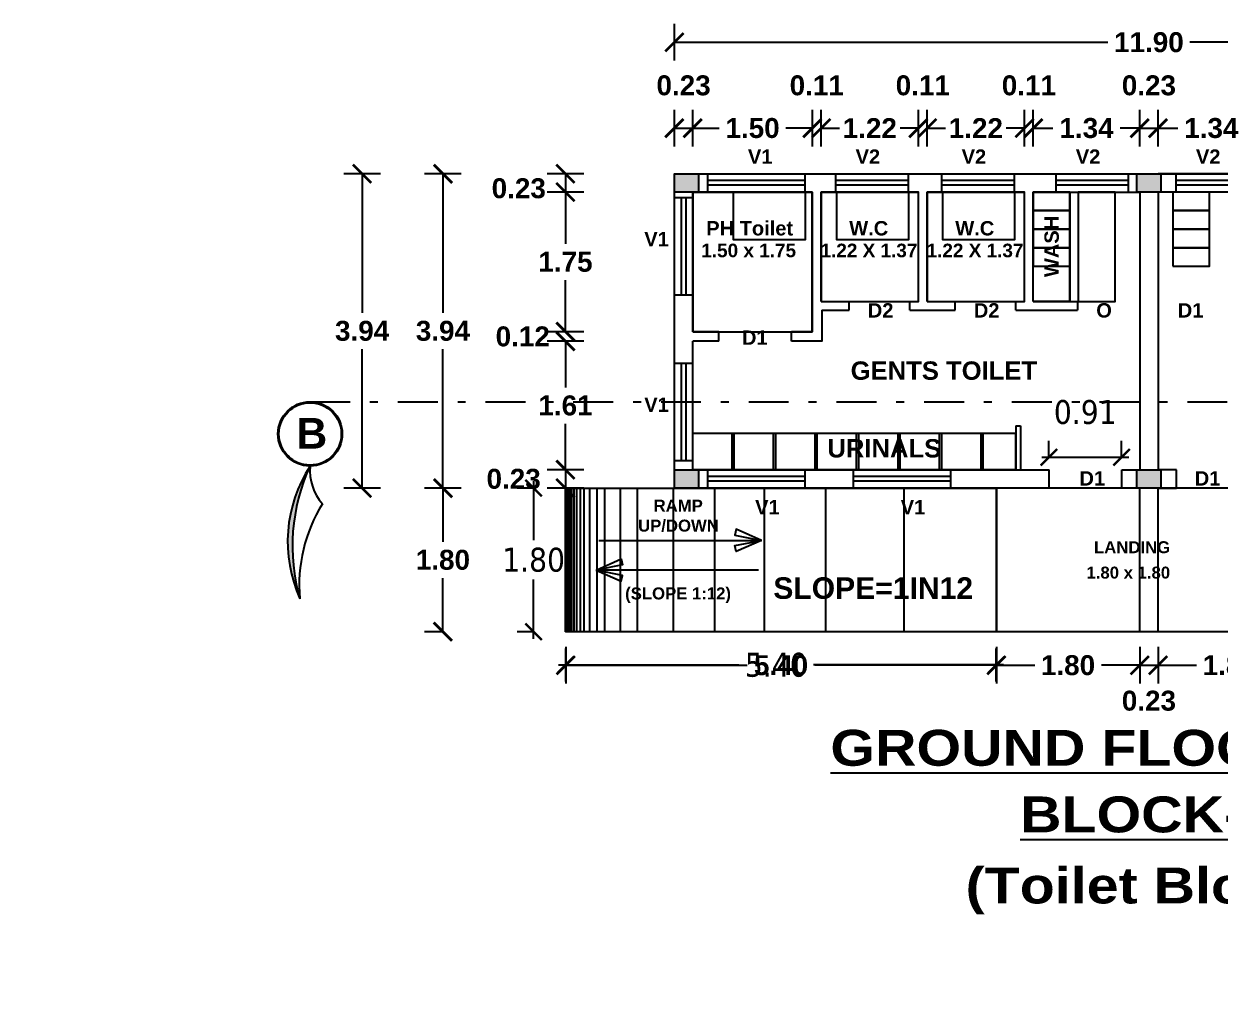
# Model space of a CAD drawing. Header units: metres. Extents: x 743 to 2261, y -742 to 557.
# Drawn here: x 2140.94 to 2155.94, y -644.49 to -632.37 of the extents above; entities that cross this region are included whole.
import ezdxf

# ---------------------------------------------------------------- set-up
doc = ezdxf.new("R2010")
doc.units = ezdxf.units.M
doc.linetypes.add('DASHDOT', pattern=[1, 0.5, -0.25, 0, -0.25])
for name, color, linetype in [('BLK_1_FLR_0_URINAL', 235, 'Continuous'), ('BLK_1_FLR_0_WASH', 60, 'Continuous'), ('BLK_1_FLR_0_WATER_CLOSET', 213, 'Continuous'), ('BLK_2_DA_RAMP_1', 1, 'Continuous'), ('BLK_2_FLR_0_EXIT_WIDTH_DOOR', 2, 'Continuous'), ('BLK_2_FLR_0_SP_WC', 233, 'Continuous'), ('BLK_2_FLR_0_URINAL', 235, 'Continuous'), ('BLK_2_FLR_0_WASH', 55, 'Continuous'), ('BLK_2_FLR_0_WATER_CLOSET', 2, 'Continuous'), ('TOILET_VENTILATION', 6, 'Continuous')]:
    doc.layers.add(name, color=color, linetype=linetype)
doc.layers.add('BLK_2_COVERED_AREA', color=140, linetype='Continuous', plot=False)
doc.layers.add('BLK_2_FLR_0_BLT_UP_AREA', color=45, linetype='Continuous', plot=False)
doc.styles.add('CEN-GOT', font='arialbd.ttf')
doc.styles.add('CGR', font='ariblk.ttf')
doc.styles.add('kavi', font='ARLRDBD.TTF')
doc.styles.add('STYLE1', font='tahoma.ttf', dxfattribs={"height": 0.4})
doc.styles.add('STYLE2', font='tahoma.ttf', dxfattribs={"height": 0.3})
doc.styles.add('TITLE', font='arialbd.ttf')
doc.dimstyles.new('kavi', dxfattribs={"dimtxt": 0.11, "dimasz": 0.23, "dimexe": 0.18, "dimexo": 0.0625, "dimgap": 0.09, "dimtad": 0, "dimtih": 1, "dimtoh": 1, "dimzin": 0, "dimdsep": 46, "dimtxsty": 'kavi', "dimblk": 'ARCHTICK', "dimcen": 0.09, "dimse1": 1, "dimse2": 1, "dimadec": 0, "dimazin": 0, "dimtfac": 1, "dimtofl": 0, "dimtmove": 0, "dimatfit": 3, "dimldrblk": 'ARCHTICK', "dimfxl": 0, "dimtolj": 1, "dimtzin": 0, "dimarcsym": 0})
doc.dimstyles.new('STY', dxfattribs={"dimscale": 0.9, "dimtxt": 0.23, "dimasz": 0.18, "dimexe": 0.15, "dimexo": 0.6, "dimgap": 0.1, "dimtad": 1, "dimtih": 1, "dimtoh": 1, "dimzin": 0, "dimdsep": 46, "dimtxsty": 'STYLE1', "dimblk": 'CLOSEDBLANK', "dimcen": 0.09375, "dimdle": 0.1, "dimse1": 1, "dimse2": 1, "dimadec": 0, "dimazin": 0, "dimtfac": 1, "dimtmove": 2, "dimatfit": 2, "dimfxl": 0, "dimtolj": 1, "dimtzin": 0, "dimarcsym": 0})

# ---------------------------------------------------------------- blocks, each defined once
blk = doc.blocks.new('_ArchTick')
at = {"color": 0, "linetype": 'ByBlock', "const_width": 0.15}
blk.add_lwpolyline([(-0.5, -0.5), (0.5, 0.5)], dxfattribs=at)
blk = doc.blocks.new('*D70')
at = {"color": 7, "linetype": 'ByBlock', "lineweight": -2}
for p, q in [((2147.959, -637.96), (2147.499, -637.96)), ((2147.729, -637.96), (2147.729, -638.19)), ((2147.959, -638.19), (2147.499, -638.19))]:
    blk.add_line(p, q, dxfattribs=at)
at = {"color": 7, "linetype": 'ByBlock', "lineweight": -2, "xscale": 0.23, "yscale": 0.23, "zscale": 0.23}
for p, rotation in [((2147.729, -637.96), 90), ((2147.729, -638.19), 270)]:
    blk.add_blockref('_ArchTick', p, dxfattribs=dict(at, rotation=rotation))
at = {"color": 0, "linetype": 'ByBlock', "insert": (2147.079, -638.075), "char_height": 0.25, "attachment_point": 5, "style": 'CEN-GOT'}
blk.add_mtext('\\A1;0.23', dxfattribs=at)
blk = doc.blocks.new('*D71')
at = {"color": 7, "linetype": 'ByBlock', "lineweight": -2}
for p, q in [((2147.959, -634.25), (2147.499, -634.25)), ((2147.729, -634.25), (2147.729, -634.48)), ((2147.959, -634.48), (2147.499, -634.48))]:
    blk.add_line(p, q, dxfattribs=at)
at = {"color": 7, "linetype": 'ByBlock', "lineweight": -2, "xscale": 0.23, "yscale": 0.23, "zscale": 0.23}
for p, rotation in [((2147.729, -634.25), 90), ((2147.729, -634.48), 270)]:
    blk.add_blockref('_ArchTick', p, dxfattribs=dict(at, rotation=rotation))
at = {"color": 0, "linetype": 'ByBlock', "insert": (2147.143, -634.433), "char_height": 0.25, "attachment_point": 5, "style": 'CEN-GOT'}
blk.add_mtext('\\A1;0.23', dxfattribs=at)
blk = doc.blocks.new('*D72')
at = {"color": 7, "linetype": 'ByBlock', "lineweight": -2}
for p, q in [((2147.959, -634.48), (2147.499, -634.48)), ((2147.729, -634.48), (2147.729, -635.127)), ((2147.729, -636.23), (2147.729, -635.583)), ((2147.959, -636.23), (2147.499, -636.23))]:
    blk.add_line(p, q, dxfattribs=at)
at = {"color": 7, "linetype": 'ByBlock', "lineweight": -2, "xscale": 0.23, "yscale": 0.23, "zscale": 0.23}
for p, rotation in [((2147.729, -634.48), 90), ((2147.729, -636.23), 270)]:
    blk.add_blockref('_ArchTick', p, dxfattribs=dict(at, rotation=rotation))
at = {"color": 0, "linetype": 'ByBlock', "insert": (2147.729, -635.355), "char_height": 0.25, "attachment_point": 5, "style": 'CEN-GOT'}
blk.add_mtext('\\A1;1.75', dxfattribs=at)
blk = doc.blocks.new('*D73')
at = {"color": 7, "linetype": 'ByBlock', "lineweight": -2}
for p, q in [((2147.729, -636.23), (2147.729, -636)), ((2147.959, -636.23), (2147.499, -636.23)), ((2147.959, -636.35), (2147.499, -636.35)), ((2147.729, -636.35), (2147.729, -636.58))]:
    blk.add_line(p, q, dxfattribs=at)
at = {"color": 7, "linetype": 'ByBlock', "lineweight": -2, "xscale": 0.23, "yscale": 0.23, "zscale": 0.23}
for p, rotation in [((2147.729, -636.23), 270), ((2147.729, -636.35), 90)]:
    blk.add_blockref('_ArchTick', p, dxfattribs=dict(at, rotation=rotation))
at = {"color": 0, "linetype": 'ByBlock', "insert": (2147.193, -636.29), "char_height": 0.25, "attachment_point": 5, "style": 'CEN-GOT'}
blk.add_mtext('\\A1;0.12', dxfattribs=at)
blk = doc.blocks.new('*D74')
at = {"color": 7, "linetype": 'ByBlock', "lineweight": -2}
for p, q in [((2147.959, -636.35), (2147.499, -636.35)), ((2147.729, -636.35), (2147.729, -636.927)), ((2147.729, -637.96), (2147.729, -637.383)), ((2147.959, -637.96), (2147.499, -637.96))]:
    blk.add_line(p, q, dxfattribs=at)
at = {"color": 7, "linetype": 'ByBlock', "lineweight": -2, "xscale": 0.23, "yscale": 0.23, "zscale": 0.23}
for p, rotation in [((2147.729, -636.35), 90), ((2147.729, -637.96), 270)]:
    blk.add_blockref('_ArchTick', p, dxfattribs=dict(at, rotation=rotation))
at = {"color": 0, "linetype": 'ByBlock', "insert": (2147.729, -637.155), "char_height": 0.25, "attachment_point": 5, "style": 'CEN-GOT'}
blk.add_mtext('\\A1;1.61', dxfattribs=at)
blk = doc.blocks.new('*D79')
at = {"color": 7, "linetype": 'ByBlock', "lineweight": -2}
for p, q in [((2149.095, -633.908), (2149.095, -633.448)), ((2149.325, -633.908), (2149.325, -633.448)), ((2149.095, -633.678), (2149.325, -633.678))]:
    blk.add_line(p, q, dxfattribs=at)
at = {"color": 7, "linetype": 'ByBlock', "lineweight": -2, "xscale": 0.23, "yscale": 0.23, "zscale": 0.23, "rotation": 180}
blk.add_blockref('_ArchTick', (2149.095, -633.678), dxfattribs=at)
at = {"color": 7, "linetype": 'ByBlock', "lineweight": -2, "xscale": 0.23, "yscale": 0.23, "zscale": 0.23}
blk.add_blockref('_ArchTick', (2149.325, -633.678), dxfattribs=at)
at = {"color": 0, "linetype": 'ByBlock', "insert": (2149.21, -633.143), "char_height": 0.25, "attachment_point": 5, "style": 'CEN-GOT'}
blk.add_mtext('\\A1;0.23', dxfattribs=at)
blk = doc.blocks.new('*D80')
at = {"color": 7, "linetype": 'ByBlock', "lineweight": -2}
for p, q in [((2149.325, -633.908), (2149.325, -633.448)), ((2150.825, -633.908), (2150.825, -633.448)), ((2149.325, -633.678), (2149.658, -633.678)), ((2150.825, -633.678), (2150.493, -633.678))]:
    blk.add_line(p, q, dxfattribs=at)
at = {"color": 7, "linetype": 'ByBlock', "lineweight": -2, "xscale": 0.23, "yscale": 0.23, "zscale": 0.23, "rotation": 180}
blk.add_blockref('_ArchTick', (2149.325, -633.678), dxfattribs=at)
at = {"color": 7, "linetype": 'ByBlock', "lineweight": -2, "xscale": 0.23, "yscale": 0.23, "zscale": 0.23}
blk.add_blockref('_ArchTick', (2150.825, -633.678), dxfattribs=at)
at = {"color": 0, "linetype": 'ByBlock', "insert": (2150.075, -633.678), "char_height": 0.25, "attachment_point": 5, "style": 'CEN-GOT'}
blk.add_mtext('\\A1;1.50', dxfattribs=at)
blk = doc.blocks.new('*D81')
at = {"color": 7, "linetype": 'ByBlock', "lineweight": -2}
for p, q in [((2150.825, -633.908), (2150.825, -633.448)), ((2150.935, -633.908), (2150.935, -633.448)), ((2150.825, -633.678), (2150.595, -633.678)), ((2150.935, -633.678), (2151.165, -633.678))]:
    blk.add_line(p, q, dxfattribs=at)
at = {"color": 7, "linetype": 'ByBlock', "lineweight": -2, "xscale": 0.23, "yscale": 0.23, "zscale": 0.23}
blk.add_blockref('_ArchTick', (2150.825, -633.678), dxfattribs=at)
at = {"color": 7, "linetype": 'ByBlock', "lineweight": -2, "xscale": 0.23, "yscale": 0.23, "zscale": 0.23, "rotation": 180}
blk.add_blockref('_ArchTick', (2150.935, -633.678), dxfattribs=at)
at = {"color": 0, "linetype": 'ByBlock', "insert": (2150.88, -633.143), "char_height": 0.25, "attachment_point": 5, "style": 'CEN-GOT'}
blk.add_mtext('\\A1;0.11', dxfattribs=at)
blk = doc.blocks.new('*D82')
at = {"color": 7, "linetype": 'ByBlock', "lineweight": -2}
for p, q in [((2150.935, -633.908), (2150.935, -633.448)), ((2152.155, -633.908), (2152.155, -633.448)), ((2150.935, -633.678), (2151.128, -633.678)), ((2152.155, -633.678), (2151.963, -633.678))]:
    blk.add_line(p, q, dxfattribs=at)
at = {"color": 7, "linetype": 'ByBlock', "lineweight": -2, "xscale": 0.23, "yscale": 0.23, "zscale": 0.23, "rotation": 180}
blk.add_blockref('_ArchTick', (2150.935, -633.678), dxfattribs=at)
at = {"color": 7, "linetype": 'ByBlock', "lineweight": -2, "xscale": 0.23, "yscale": 0.23, "zscale": 0.23}
blk.add_blockref('_ArchTick', (2152.155, -633.678), dxfattribs=at)
at = {"color": 0, "linetype": 'ByBlock', "insert": (2151.545, -633.678), "char_height": 0.25, "attachment_point": 5, "style": 'CEN-GOT'}
blk.add_mtext('\\A1;1.22', dxfattribs=at)
blk = doc.blocks.new('*D83')
at = {"color": 7, "linetype": 'ByBlock', "lineweight": -2}
for p, q in [((2152.155, -633.908), (2152.155, -633.448)), ((2152.265, -633.908), (2152.265, -633.448)), ((2152.155, -633.678), (2151.925, -633.678)), ((2152.265, -633.678), (2152.495, -633.678))]:
    blk.add_line(p, q, dxfattribs=at)
at = {"color": 7, "linetype": 'ByBlock', "lineweight": -2, "xscale": 0.23, "yscale": 0.23, "zscale": 0.23}
blk.add_blockref('_ArchTick', (2152.155, -633.678), dxfattribs=at)
at = {"color": 7, "linetype": 'ByBlock', "lineweight": -2, "xscale": 0.23, "yscale": 0.23, "zscale": 0.23, "rotation": 180}
blk.add_blockref('_ArchTick', (2152.265, -633.678), dxfattribs=at)
at = {"color": 0, "linetype": 'ByBlock', "insert": (2152.21, -633.143), "char_height": 0.25, "attachment_point": 5, "style": 'CEN-GOT'}
blk.add_mtext('\\A1;0.11', dxfattribs=at)
blk = doc.blocks.new('*D84')
at = {"color": 7, "linetype": 'ByBlock', "lineweight": -2}
for p, q in [((2152.265, -633.908), (2152.265, -633.448)), ((2153.485, -633.908), (2153.485, -633.448)), ((2152.265, -633.678), (2152.458, -633.678)), ((2153.485, -633.678), (2153.293, -633.678))]:
    blk.add_line(p, q, dxfattribs=at)
at = {"color": 7, "linetype": 'ByBlock', "lineweight": -2, "xscale": 0.23, "yscale": 0.23, "zscale": 0.23, "rotation": 180}
blk.add_blockref('_ArchTick', (2152.265, -633.678), dxfattribs=at)
at = {"color": 7, "linetype": 'ByBlock', "lineweight": -2, "xscale": 0.23, "yscale": 0.23, "zscale": 0.23}
blk.add_blockref('_ArchTick', (2153.485, -633.678), dxfattribs=at)
at = {"color": 0, "linetype": 'ByBlock', "insert": (2152.875, -633.678), "char_height": 0.25, "attachment_point": 5, "style": 'CEN-GOT'}
blk.add_mtext('\\A1;1.22', dxfattribs=at)
blk = doc.blocks.new('*D85')
at = {"color": 7, "linetype": 'ByBlock', "lineweight": -2}
for p, q in [((2153.485, -633.908), (2153.485, -633.448)), ((2153.595, -633.908), (2153.595, -633.448)), ((2153.485, -633.678), (2153.255, -633.678)), ((2153.595, -633.678), (2153.825, -633.678))]:
    blk.add_line(p, q, dxfattribs=at)
at = {"color": 7, "linetype": 'ByBlock', "lineweight": -2, "xscale": 0.23, "yscale": 0.23, "zscale": 0.23}
blk.add_blockref('_ArchTick', (2153.485, -633.678), dxfattribs=at)
at = {"color": 7, "linetype": 'ByBlock', "lineweight": -2, "xscale": 0.23, "yscale": 0.23, "zscale": 0.23, "rotation": 180}
blk.add_blockref('_ArchTick', (2153.595, -633.678), dxfattribs=at)
at = {"color": 0, "linetype": 'ByBlock', "insert": (2153.54, -633.143), "char_height": 0.25, "attachment_point": 5, "style": 'CEN-GOT'}
blk.add_mtext('\\A1;0.11', dxfattribs=at)
blk = doc.blocks.new('*D86')
at = {"color": 7, "linetype": 'ByBlock', "lineweight": -2}
for p, q in [((2153.595, -633.908), (2153.595, -633.448)), ((2154.93, -633.908), (2154.93, -633.448)), ((2153.595, -633.678), (2153.841, -633.678)), ((2154.93, -633.678), (2154.685, -633.678))]:
    blk.add_line(p, q, dxfattribs=at)
at = {"color": 7, "linetype": 'ByBlock', "lineweight": -2, "xscale": 0.23, "yscale": 0.23, "zscale": 0.23, "rotation": 180}
blk.add_blockref('_ArchTick', (2153.595, -633.678), dxfattribs=at)
at = {"color": 7, "linetype": 'ByBlock', "lineweight": -2, "xscale": 0.23, "yscale": 0.23, "zscale": 0.23}
blk.add_blockref('_ArchTick', (2154.93, -633.678), dxfattribs=at)
at = {"color": 0, "linetype": 'ByBlock', "insert": (2154.263, -633.678), "char_height": 0.25, "attachment_point": 5, "style": 'CEN-GOT'}
blk.add_mtext('\\A1;1.34', dxfattribs=at)
blk = doc.blocks.new('*D87')
at = {"color": 7, "linetype": 'ByBlock', "lineweight": -2}
for p, q in [((2154.93, -633.908), (2154.93, -633.448)), ((2155.16, -633.908), (2155.16, -633.448)), ((2154.93, -633.678), (2155.16, -633.678))]:
    blk.add_line(p, q, dxfattribs=at)
at = {"color": 7, "linetype": 'ByBlock', "lineweight": -2, "xscale": 0.23, "yscale": 0.23, "zscale": 0.23, "rotation": 180}
blk.add_blockref('_ArchTick', (2154.93, -633.678), dxfattribs=at)
at = {"color": 7, "linetype": 'ByBlock', "lineweight": -2, "xscale": 0.23, "yscale": 0.23, "zscale": 0.23}
blk.add_blockref('_ArchTick', (2155.16, -633.678), dxfattribs=at)
at = {"color": 0, "linetype": 'ByBlock', "insert": (2155.045, -633.143), "char_height": 0.25, "attachment_point": 5, "style": 'CEN-GOT'}
blk.add_mtext('\\A1;0.23', dxfattribs=at)
blk = doc.blocks.new('*D88')
at = {"color": 7, "linetype": 'ByBlock', "lineweight": -2}
for p, q in [((2155.16, -633.908), (2155.16, -633.448)), ((2156.495, -633.908), (2156.495, -633.448)), ((2155.16, -633.678), (2155.406, -633.678)), ((2156.495, -633.678), (2156.25, -633.678))]:
    blk.add_line(p, q, dxfattribs=at)
at = {"color": 7, "linetype": 'ByBlock', "lineweight": -2, "xscale": 0.23, "yscale": 0.23, "zscale": 0.23, "rotation": 180}
blk.add_blockref('_ArchTick', (2155.16, -633.678), dxfattribs=at)
at = {"color": 7, "linetype": 'ByBlock', "lineweight": -2, "xscale": 0.23, "yscale": 0.23, "zscale": 0.23}
blk.add_blockref('_ArchTick', (2156.495, -633.678), dxfattribs=at)
at = {"color": 0, "linetype": 'ByBlock', "insert": (2155.828, -633.678), "char_height": 0.25, "attachment_point": 5, "style": 'CEN-GOT'}
blk.add_mtext('\\A1;1.34', dxfattribs=at)
blk = doc.blocks.new('*D96')
at = {"color": 7, "linetype": 'ByBlock', "lineweight": -2}
for p, q in [((2149.095, -632.832), (2149.095, -632.372)), ((2160.995, -632.832), (2160.995, -632.372)), ((2149.095, -632.602), (2154.531, -632.602)), ((2160.995, -632.602), (2155.56, -632.602))]:
    blk.add_line(p, q, dxfattribs=at)
at = {"color": 7, "linetype": 'ByBlock', "lineweight": -2, "xscale": 0.23, "yscale": 0.23, "zscale": 0.23, "rotation": 180}
blk.add_blockref('_ArchTick', (2149.095, -632.602), dxfattribs=at)
at = {"color": 7, "linetype": 'ByBlock', "lineweight": -2, "xscale": 0.23, "yscale": 0.23, "zscale": 0.23}
blk.add_blockref('_ArchTick', (2160.995, -632.602), dxfattribs=at)
at = {"color": 0, "linetype": 'ByBlock', "insert": (2155.045, -632.602), "char_height": 0.25, "attachment_point": 5, "style": 'CEN-GOT'}
blk.add_mtext('\\A1;11.90', dxfattribs=at)
blk = doc.blocks.new('*D97')
at = {"color": 7, "linetype": 'ByBlock', "lineweight": -2}
for p, q in [((2146.422, -634.25), (2145.962, -634.25)), ((2146.192, -634.25), (2146.192, -635.992)), ((2146.192, -638.19), (2146.192, -636.448)), ((2146.422, -638.19), (2145.962, -638.19))]:
    blk.add_line(p, q, dxfattribs=at)
at = {"color": 7, "linetype": 'ByBlock', "lineweight": -2, "xscale": 0.23, "yscale": 0.23, "zscale": 0.23}
for p, rotation in [((2146.192, -634.25), 90), ((2146.192, -638.19), 270)]:
    blk.add_blockref('_ArchTick', p, dxfattribs=dict(at, rotation=rotation))
at = {"color": 0, "linetype": 'ByBlock', "insert": (2146.192, -636.22), "char_height": 0.25, "attachment_point": 5, "style": 'CEN-GOT'}
blk.add_mtext('\\A1;3.94', dxfattribs=at)
blk = doc.blocks.new('*D98')
at = {"color": 7, "linetype": 'ByBlock', "lineweight": -2}
for p, q in [((2153.132, -640.181), (2153.132, -640.641)), ((2154.93, -640.181), (2154.93, -640.641)), ((2153.132, -640.411), (2153.614, -640.411)), ((2154.93, -640.411), (2154.449, -640.411))]:
    blk.add_line(p, q, dxfattribs=at)
at = {"color": 7, "linetype": 'ByBlock', "lineweight": -2, "xscale": 0.23, "yscale": 0.23, "zscale": 0.23, "rotation": 180}
blk.add_blockref('_ArchTick', (2153.132, -640.411), dxfattribs=at)
at = {"color": 7, "linetype": 'ByBlock', "lineweight": -2, "xscale": 0.23, "yscale": 0.23, "zscale": 0.23}
blk.add_blockref('_ArchTick', (2154.93, -640.411), dxfattribs=at)
at = {"color": 0, "linetype": 'ByBlock', "insert": (2154.031, -640.411), "char_height": 0.25, "attachment_point": 5, "style": 'CEN-GOT'}
blk.add_mtext('\\A1;1.80', dxfattribs=at)
blk = doc.blocks.new('*D75')
at = {"color": 7, "linetype": 'ByBlock', "lineweight": -2}
for p, q in [((2146.192, -638.19), (2145.962, -638.19)), ((2146.192, -638.19), (2146.192, -638.862)), ((2146.192, -639.99), (2146.192, -639.318)), ((2146.192, -639.99), (2145.962, -639.99))]:
    blk.add_line(p, q, dxfattribs=at)
at = {"color": 7, "linetype": 'ByBlock', "lineweight": -2, "xscale": 0.23, "yscale": 0.23, "zscale": 0.23}
for p, rotation in [((2146.192, -638.19), 90), ((2146.192, -639.99), 270)]:
    blk.add_blockref('_ArchTick', p, dxfattribs=dict(at, rotation=rotation))
at = {"color": 0, "linetype": 'ByBlock', "insert": (2146.192, -639.09), "char_height": 0.25, "attachment_point": 5, "style": 'CEN-GOT'}
blk.add_mtext('\\A1;1.80', dxfattribs=at)
blk = doc.blocks.new('*D99')
at = {"color": 7, "linetype": 'ByBlock', "lineweight": -2}
for p, q in [((2147.732, -640.181), (2147.732, -640.641)), ((2153.132, -640.181), (2153.132, -640.641)), ((2147.732, -640.411), (2150.008, -640.411)), ((2153.132, -640.411), (2150.855, -640.411))]:
    blk.add_line(p, q, dxfattribs=at)
at = {"color": 7, "linetype": 'ByBlock', "lineweight": -2, "xscale": 0.23, "yscale": 0.23, "zscale": 0.23, "rotation": 180}
blk.add_blockref('_ArchTick', (2147.732, -640.411), dxfattribs=at)
at = {"color": 7, "linetype": 'ByBlock', "lineweight": -2, "xscale": 0.23, "yscale": 0.23, "zscale": 0.23}
blk.add_blockref('_ArchTick', (2153.132, -640.411), dxfattribs=at)
at = {"color": 0, "linetype": 'ByBlock', "insert": (2150.432, -640.411), "char_height": 0.25, "attachment_point": 5, "style": 'CEN-GOT'}
blk.add_mtext('\\A1;5.40', dxfattribs=at)
blk = doc.blocks.new('*D76')
at = {"color": 7, "linetype": 'ByBlock', "lineweight": -2}
for p, q in [((2155.16, -640.181), (2155.16, -640.641)), ((2156.958, -640.181), (2156.958, -640.641)), ((2155.16, -640.411), (2155.642, -640.411)), ((2156.958, -640.411), (2156.477, -640.411))]:
    blk.add_line(p, q, dxfattribs=at)
at = {"color": 7, "linetype": 'ByBlock', "lineweight": -2, "xscale": 0.23, "yscale": 0.23, "zscale": 0.23, "rotation": 180}
blk.add_blockref('_ArchTick', (2155.16, -640.411), dxfattribs=at)
at = {"color": 7, "linetype": 'ByBlock', "lineweight": -2, "xscale": 0.23, "yscale": 0.23, "zscale": 0.23}
blk.add_blockref('_ArchTick', (2156.958, -640.411), dxfattribs=at)
at = {"color": 0, "linetype": 'ByBlock', "insert": (2156.059, -640.411), "char_height": 0.25, "attachment_point": 5, "style": 'CEN-GOT'}
blk.add_mtext('\\A1;1.80', dxfattribs=at)
blk = doc.blocks.new('*D78')
at = {"color": 7, "linetype": 'ByBlock', "lineweight": -2}
for p, q in [((2145.409, -634.25), (2144.949, -634.25)), ((2145.179, -634.25), (2145.179, -635.992)), ((2145.179, -638.19), (2145.179, -636.448)), ((2145.409, -638.19), (2144.949, -638.19))]:
    blk.add_line(p, q, dxfattribs=at)
at = {"color": 7, "linetype": 'ByBlock', "lineweight": -2, "xscale": 0.23, "yscale": 0.23, "zscale": 0.23}
for p, rotation in [((2145.179, -634.25), 90), ((2145.179, -638.19), 270)]:
    blk.add_blockref('_ArchTick', p, dxfattribs=dict(at, rotation=rotation))
at = {"color": 0, "linetype": 'ByBlock', "insert": (2145.179, -636.22), "char_height": 0.25, "attachment_point": 5, "style": 'CEN-GOT'}
blk.add_mtext('\\A1;3.94', dxfattribs=at)
blk = doc.blocks.new('*D113')
at = {"color": 7, "linetype": 'ByBlock', "lineweight": -2}
for p, q in [((2154.93, -640.181), (2154.93, -640.641)), ((2155.16, -640.181), (2155.16, -640.641)), ((2154.93, -640.411), (2155.16, -640.411))]:
    blk.add_line(p, q, dxfattribs=at)
at = {"color": 7, "linetype": 'ByBlock', "lineweight": -2, "xscale": 0.23, "yscale": 0.23, "zscale": 0.23, "rotation": 180}
blk.add_blockref('_ArchTick', (2154.93, -640.411), dxfattribs=at)
at = {"color": 7, "linetype": 'ByBlock', "lineweight": -2, "xscale": 0.23, "yscale": 0.23, "zscale": 0.23}
blk.add_blockref('_ArchTick', (2155.16, -640.411), dxfattribs=at)
at = {"color": 0, "linetype": 'ByBlock', "insert": (2155.045, -640.856), "char_height": 0.25, "attachment_point": 5, "style": 'CEN-GOT'}
blk.add_mtext('\\A1;0.23', dxfattribs=at)
blk = doc.blocks.new('*D146')
at = {"color": 7, "linetype": 'ByBlock', "lineweight": -2}
for p, q in [((2117.772, -642.534), (2117.312, -642.534)), ((2117.542, -642.534), (2117.542, -643.223)), ((2117.542, -644.367), (2117.542, -643.678)), ((2117.772, -644.367), (2117.312, -644.367))]:
    blk.add_line(p, q, dxfattribs=at)
at = {"layer": 'Defpoints', "color": 0, "linetype": 'ByBlock'}
for p in [(2118.041, -642.534), (2117.542, -644.367), (2145.285, -644.367)]:
    blk.add_point(p, dxfattribs=at)
at = {"color": 7, "linetype": 'ByBlock', "lineweight": -2, "xscale": 0.23, "yscale": 0.23, "zscale": 0.23}
for p, rotation in [((2117.542, -642.534), 90), ((2117.542, -644.367), 270)]:
    blk.add_blockref('_ArchTick', p, dxfattribs=dict(at, rotation=rotation))
at = {"color": 0, "linetype": 'ByBlock', "insert": (2117.542, -643.451), "char_height": 0.25, "attachment_point": 5, "style": 'CEN-GOT'}
blk.add_mtext('\\A1;1.83', dxfattribs=at)
blk = doc.blocks.new('*D165')
at = {"layer": 'BLK_2_DA_RAMP_1', "color": 0, "lineweight": -2}
for p, q in [((2147.329, -638.19), (2147.122, -638.19)), ((2147.329, -638.1), (2147.329, -638.843)), ((2147.329, -640.08), (2147.329, -639.337)), ((2147.329, -639.99), (2147.122, -639.99))]:
    blk.add_line(p, q, dxfattribs=at)
at = {"layer": 'Defpoints', "color": 0, "linetype": 'ByBlock'}
for p in [(2147.329, -638.19), (2147.475, -638.19), (2147.475, -639.99)]:
    blk.add_point(p, dxfattribs=at)
at = {"layer": 'BLK_2_DA_RAMP_1', "color": 0, "linetype": 'ByBlock', "lineweight": -2, "xscale": 0.207, "yscale": 0.207, "zscale": 0.207}
for p, rotation in [((2147.329, -638.19), 90), ((2147.329, -639.99), 270)]:
    blk.add_blockref('_ArchTick', p, dxfattribs=dict(at, rotation=rotation))
at = {"layer": 'BLK_2_DA_RAMP_1', "color": 0, "linetype": 'ByBlock', "lineweight": 40, "insert": (2147.329, -639.09), "char_height": 0.3, "attachment_point": 5, "style": 'STYLE2'}
blk.add_mtext('\\A1;1.80', dxfattribs=at)
blk = doc.blocks.new('*D166')
at = {"layer": 'BLK_2_DA_RAMP_1', "color": 0, "lineweight": -2}
for p, q in [((2147.731, -640.2), (2147.731, -640.614)), ((2153.131, -640.614), (2153.131, -640.2)), ((2147.641, -640.407), (2149.902, -640.407)), ((2153.221, -640.407), (2150.841, -640.407))]:
    blk.add_line(p, q, dxfattribs=at)
at = {"layer": 'Defpoints', "color": 0, "linetype": 'ByBlock'}
for p in [(2147.731, -639.99), (2153.131, -640.407), (2153.131, -641.186)]:
    blk.add_point(p, dxfattribs=at)
at = {"layer": 'BLK_2_DA_RAMP_1', "color": 0, "linetype": 'ByBlock', "lineweight": -2, "xscale": 0.207, "yscale": 0.207, "zscale": 0.207, "rotation": 180}
blk.add_blockref('_ArchTick', (2147.731, -640.407), dxfattribs=at)
at = {"layer": 'BLK_2_DA_RAMP_1', "color": 0, "linetype": 'ByBlock', "lineweight": -2, "xscale": 0.207, "yscale": 0.207, "zscale": 0.207}
blk.add_blockref('_ArchTick', (2153.131, -640.407), dxfattribs=at)
at = {"layer": 'BLK_2_DA_RAMP_1', "color": 0, "linetype": 'ByBlock', "lineweight": 40, "insert": (2150.372, -640.407), "char_height": 0.3, "attachment_point": 5, "style": 'STYLE2'}
blk.add_mtext('\\A1;5.40', dxfattribs=at)
blk = doc.blocks.new('*D169')
at = {"layer": 'BLK_2_FLR_0_EXIT_WIDTH_DOOR', "color": 0, "lineweight": -2}
for p, q in [((2153.792, -637.803), (2153.792, -637.596)), ((2154.702, -637.803), (2154.702, -637.596)), ((2153.702, -637.803), (2154.792, -637.803))]:
    blk.add_line(p, q, dxfattribs=at)
at = {"layer": 'Defpoints', "color": 0, "linetype": 'ByBlock'}
for p in [(2154.702, -637.803), (2153.792, -637.96), (2154.702, -637.96)]:
    blk.add_point(p, dxfattribs=at)
at = {"layer": 'BLK_2_FLR_0_EXIT_WIDTH_DOOR', "color": 0, "linetype": 'ByBlock', "lineweight": -2, "xscale": 0.207, "yscale": 0.207, "zscale": 0.207, "rotation": 180}
blk.add_blockref('_ArchTick', (2153.792, -637.803), dxfattribs=at)
at = {"layer": 'BLK_2_FLR_0_EXIT_WIDTH_DOOR', "color": 0, "linetype": 'ByBlock', "lineweight": -2, "xscale": 0.207, "yscale": 0.207, "zscale": 0.207}
blk.add_blockref('_ArchTick', (2154.702, -637.803), dxfattribs=at)
at = {"layer": 'BLK_2_FLR_0_EXIT_WIDTH_DOOR', "color": 0, "linetype": 'ByBlock', "lineweight": 40, "insert": (2154.247, -637.239), "char_height": 0.3, "attachment_point": 5, "style": 'STYLE2'}
blk.add_mtext('\\A1;0.91', dxfattribs=at)

msp = doc.modelspace()

# ---------------------------------------------------------------- hatches: boundary and pattern name
at = {"linetype": 'ByBlock'}
h = msp.add_hatch(color=5, dxfattribs=at)
h.dxf.hatch_style = 1
h.paths.add_polyline_path([(2149.095, -634.48), (2149.095, -634.25), (2149.395, -634.25), (2149.395, -634.48)])
h = msp.add_hatch(color=5, dxfattribs=at)
h.dxf.hatch_style = 1
h.paths.add_polyline_path([(2154.893, -634.48), (2154.893, -634.25), (2155.193, -634.25), (2155.193, -634.48)])
msp.add_hatch(color=5, dxfattribs=at).paths.add_polyline_path([(2144.398, -639.577, -0.180288), (2144.526, -637.914, 0.255551)])
msp.add_hatch(color=5, dxfattribs=at).paths.add_polyline_path([(2144.398, -639.577, -0.180288), (2144.526, -637.914, 0.255551)])
h = msp.add_hatch(color=5, dxfattribs=at)
h.dxf.hatch_style = 1
h.paths.add_polyline_path([(2149.097, -638.19), (2149.097, -637.96), (2149.397, -637.96), (2149.397, -638.19)])
h = msp.add_hatch(color=5, dxfattribs=at)
h.dxf.hatch_style = 1
h.paths.add_polyline_path([(2154.895, -638.19), (2154.895, -637.96), (2155.195, -637.96), (2155.195, -638.19)])

# ---------------------------------------------------------------- linework, layer by layer
at = {"color": 5}
for p, q in [((2149.514, -634.48), (2149.514, -634.25)), ((2150.734, -634.48), (2150.734, -634.25)), ((2151.12, -634.48), (2151.12, -634.25)), ((2152.03, -634.48), (2152.03, -634.25)), ((2152.45, -634.48), (2152.45, -634.25)), ((2153.36, -634.48), (2153.36, -634.25)), ((2153.88, -634.48), (2153.88, -634.25)), ((2154.79, -634.48), (2154.79, -634.25)), ((2155.388, -634.48), (2155.388, -634.25)), ((2150.734, -634.336), (2149.514, -634.336)), ((2150.734, -634.394), (2149.514, -634.394)), ((2152.03, -634.336), (2151.12, -634.336)), ((2152.03, -634.394), (2151.12, -634.394)), ((2153.36, -634.336), (2152.45, -634.336)), ((2153.36, -634.394), (2152.45, -634.394)), ((2154.79, -634.336), (2153.88, -634.336)), ((2154.79, -634.394), (2153.88, -634.394)), ((2156.298, -634.336), (2155.388, -634.336)), ((2156.298, -634.394), (2155.388, -634.394)), ((2149.325, -634.55), (2149.095, -634.55)), ((2149.181, -634.55), (2149.181, -635.77)), ((2149.24, -634.55), (2149.24, -635.77)), ((2149.325, -635.77), (2149.095, -635.77)), ((2149.653, -636.23), (2149.325, -636.23)), ((2150.825, -636.23), (2150.563, -636.23)), ((2149.325, -636.626), (2149.095, -636.626)), ((2149.181, -636.626), (2149.181, -637.846)), ((2149.24, -636.626), (2149.24, -637.846)), ((2149.325, -637.846), (2149.095, -637.846)), ((2149.514, -638.19), (2149.514, -637.96)), ((2150.734, -638.046), (2149.514, -638.046)), ((2150.734, -638.19), (2150.734, -637.96)), ((2151.34, -638.19), (2151.34, -637.96)), ((2152.56, -638.046), (2151.34, -638.046)), ((2152.56, -638.19), (2152.56, -637.96)), ((2150.734, -638.104), (2149.514, -638.104)), ((2152.56, -638.104), (2151.34, -638.104))]:
    msp.add_line(p, q, dxfattribs=at)
at = {"color": 5, "linetype": 'ByBlock'}
for p, q in [((2149.325, -636.17), (2149.325, -634.48)), ((2149.325, -634.48), (2150.825, -634.48)), ((2150.825, -636.23), (2150.825, -634.48)), ((2150.935, -634.48), (2152.155, -634.48)), ((2150.935, -635.85), (2150.935, -634.48)), ((2152.155, -635.85), (2152.155, -634.48)), ((2152.265, -634.48), (2153.485, -634.48)), ((2152.265, -635.85), (2152.265, -634.48)), ((2153.485, -635.85), (2153.485, -634.48)), ((2153.595, -634.48), (2154.93, -634.48)), ((2153.595, -635.85), (2153.595, -634.48)), ((2154.055, -635.85), (2154.055, -634.48)), ((2156.495, -634.48), (2155.16, -634.48)), ((2149.325, -636.23), (2149.325, -635.96)), ((2150.935, -635.85), (2151.285, -635.85)), ((2150.945, -635.96), (2151.285, -635.96)), ((2151.285, -635.96), (2151.285, -635.85)), ((2152.045, -635.85), (2152.155, -635.85)), ((2152.045, -635.96), (2152.045, -635.85)), ((2152.045, -635.96), (2152.615, -635.96)), ((2152.265, -635.85), (2152.615, -635.85)), ((2152.615, -635.96), (2152.615, -635.85)), ((2153.375, -635.85), (2153.485, -635.85)), ((2153.375, -635.96), (2153.375, -635.85)), ((2153.375, -635.96), (2154.15, -635.96)), ((2153.595, -635.85), (2154.15, -635.85)), ((2154.15, -635.85), (2154.15, -635.96)), ((2149.653, -636.35), (2149.653, -636.23)), ((2150.563, -636.35), (2150.563, -636.23)), ((2149.325, -637.96), (2149.325, -636.35)), ((2153.375, -637.409), (2153.375, -637.96)), ((2153.375, -637.409), (2153.435, -637.409)), ((2153.435, -637.409), (2153.435, -637.96)), ((2149.325, -637.5), (2153.375, -637.5)), ((2149.325, -637.96), (2153.794, -637.96)), ((2153.794, -638.19), (2153.794, -637.96)), ((2154.704, -637.96), (2154.93, -637.96)), ((2154.704, -638.19), (2154.704, -637.96)), ((2155.389, -637.96), (2155.16, -637.96)), ((2155.389, -638.19), (2155.389, -637.96)), ((2155.389, -638.19), (2155.16, -638.19))]:
    msp.add_line(p, q, dxfattribs=at)
at = {"color": 5, "linetype": 'DASHDOT'}
msp.add_line((2144.527, -637.108), (2163.767, -637.108), dxfattribs=at)
at = {"color": 5, "linetype": 'ByBlock'}
for points in [[(2149.395, -634.48), (2149.095, -634.48), (2149.095, -634.25), (2149.395, -634.25), (2149.395, -634.48)], [(2153.794, -638.19), (2149.095, -638.19), (2149.095, -634.25), (2155.16, -634.25)], [(2155.193, -634.48), (2154.893, -634.48), (2154.893, -634.25), (2155.193, -634.25), (2155.193, -634.48)], [(2156.299, -638.19), (2160.995, -638.19), (2160.995, -634.25), (2155.16, -634.25)], [(2154.93, -634.48), (2154.93, -637.96)], [(2155.16, -634.48), (2155.16, -637.96)], [(2155.16, -634.48), (2155.16, -637.96)], [(2149.397, -638.19), (2149.097, -638.19), (2149.097, -637.96), (2149.397, -637.96), (2149.397, -638.19)], [(2155.195, -638.19), (2154.895, -638.19), (2154.895, -637.96), (2155.195, -637.96), (2155.195, -638.19)], [(2154.93, -638.19), (2154.704, -638.19)], [(2155.16, -638.19), (2155.389, -638.19)]]:
    msp.add_lwpolyline(points, dxfattribs=at)
msp.add_lwpolyline([(2153.595, -635.85), (2153.595, -634.48), (2154.055, -634.48), (2154.055, -635.85)], close=True, dxfattribs=at)
at = {"color": 5}
for points in [[(2150.945, -635.96), (2150.945, -636.35), (2150.563, -636.35)], [(2149.653, -636.35), (2149.325, -636.35)], [(2147.753, -638.19), (2147.753, -639.99)], [(2147.763, -638.19), (2147.763, -639.99)], [(2147.778, -638.19), (2147.778, -639.99)], [(2147.804, -638.19), (2147.804, -639.99)], [(2147.834, -638.19), (2147.834, -639.99)], [(2147.869, -638.19), (2147.869, -639.99)], [(2147.915, -638.19), (2147.915, -639.99)], [(2147.96, -638.19), (2147.96, -639.99)], [(2148.031, -638.19), (2148.031, -639.99)], [(2148.122, -638.19), (2148.122, -639.99)], [(2148.218, -638.19), (2148.218, -639.99)], [(2148.416, -638.19), (2148.416, -639.99)], [(2148.628, -638.19), (2148.628, -639.99)], [(2149.079, -638.19), (2149.079, -639.99)], [(2149.596, -638.19), (2149.596, -639.99)], [(2150.219, -638.19), (2150.219, -639.99)], [(2150.988, -638.19), (2150.988, -639.99)], [(2151.973, -638.19), (2151.973, -639.99)], [(2156.958, -638.19), (2156.958, -639.99), (2153.132, -639.99), (2153.132, -638.19)], [(2154.93, -639.99), (2154.93, -638.19)], [(2155.16, -639.99), (2155.16, -638.19)], [(2150.185, -638.846), (2149.871, -638.706), (2149.854, -638.78), (2150.185, -638.846)], [(2148.148, -638.846), (2150.185, -638.846)], [(2150.185, -638.846), (2149.871, -638.986), (2149.854, -638.911), (2150.185, -638.846)], [(2148.114, -639.218), (2148.427, -639.078), (2148.444, -639.152), (2148.114, -639.218)], [(2150.15, -639.218), (2148.114, -639.218)], [(2148.114, -639.218), (2148.427, -639.358), (2148.444, -639.284), (2148.114, -639.218)]]:
    msp.add_lwpolyline(points, dxfattribs=at)
at = {"color": 5, "ltscale": 400}
msp.add_lwpolyline([(2149.325, -637.96), (2149.325, -637.5), (2153.375, -637.5), (2153.375, -637.96)], close=True, dxfattribs=at)
at = {"color": 5}
msp.add_lwpolyline([(2153.132, -639.99), (2147.732, -639.99), (2147.732, -638.19), (2153.132, -638.19), (2153.132, -639.99)], close=True, dxfattribs=at)
at = {"color": 5, "linetype": 'ByBlock'}
for radius in [0.403, 0.391]:
    msp.add_circle((2144.527, -637.511), radius, dxfattribs=at)
for centre, radius, start, end in [((2145.983, -638.863), 1.738, 146.9131, 204.2539), ((2145.983, -638.863), 1.738, 146.9131, 204.2539), ((2146.693, -638.918), 2.388, 155.1436, 196.0234), ((2146.693, -638.918), 2.388, 155.1436, 196.0234), ((2146.323, -639.408), 1.933, 148.1208, 184.9973), ((2146.323, -639.408), 1.933, 148.1208, 184.9973)]:
    msp.add_arc(centre, radius, start, end, dxfattribs=at)
at = {"color": 5, "ltscale": 1.5}
msp.add_arc((2145.165, -637.967), 0.641, 175.2676, 221.09, dxfattribs=at)
msp.add_arc((2145.165, -637.967), 0.641, 175.2676, 221.09, dxfattribs=at)
at = {"layer": 'BLK_1_FLR_0_URINAL', "color": 235}
msp.add_lwpolyline([(2152.447, -637.5), (2152.936, -637.5), (2152.936, -637.96), (2152.447, -637.96)], close=True, dxfattribs=at)
at = {"layer": 'BLK_1_FLR_0_WASH', "color": 60}
for points in [[(2155.344, -634.712), (2155.804, -634.712), (2155.804, -634.48), (2155.344, -634.48)], [(2155.344, -634.945), (2155.804, -634.945), (2155.804, -634.712), (2155.344, -634.712)], [(2155.344, -635.177), (2155.804, -635.177), (2155.804, -634.945), (2155.344, -634.945)], [(2155.344, -635.409), (2155.804, -635.409), (2155.804, -635.177), (2155.344, -635.177)]]:
    msp.add_lwpolyline(points, close=True, dxfattribs=at)
at = {"layer": 'BLK_1_FLR_0_WATER_CLOSET', "color": 1}
msp.add_lwpolyline([(2152.264, -635.85), (2153.484, -635.85), (2153.484, -634.48), (2152.264, -634.48)], close=True, dxfattribs=at)
at = {"layer": 'BLK_2_COVERED_AREA', "ltscale": 400}
msp.add_lwpolyline([(2160.995, -638.19), (2149.095, -638.19), (2149.095, -634.25), (2160.995, -634.25)], close=True, dxfattribs=at)
at = {"layer": 'BLK_2_DA_RAMP_1', "linetype": 'ByBlock', "lineweight": -3}
msp.add_lwpolyline([(2147.731, -639.99), (2147.731, -638.19), (2153.131, -638.19), (2153.131, -639.99)], close=True, dxfattribs=at)
at = {"layer": 'BLK_2_FLR_0_BLT_UP_AREA', "color": 45, "ltscale": 400}
msp.add_lwpolyline([(2160.995, -638.19), (2149.095, -638.19), (2149.095, -634.25), (2160.995, -634.25)], close=True, dxfattribs=at)
at = {"layer": 'BLK_2_FLR_0_SP_WC', "color": 233}
msp.add_lwpolyline([(2149.324, -636.23), (2150.824, -636.23), (2150.824, -634.48), (2149.324, -634.48)], close=True, dxfattribs=at)
at = {"layer": 'BLK_2_FLR_0_URINAL', "color": 235}
for points in [[(2149.324, -637.5), (2149.813, -637.5), (2149.813, -637.96), (2149.324, -637.96)], [(2149.845, -637.5), (2150.333, -637.5), (2150.333, -637.96), (2149.845, -637.96)], [(2150.365, -637.5), (2150.854, -637.5), (2150.854, -637.96), (2150.365, -637.96)], [(2150.885, -637.5), (2151.374, -637.5), (2151.374, -637.96), (2150.885, -637.96)], [(2151.406, -637.5), (2151.895, -637.5), (2151.895, -637.96), (2151.406, -637.96)], [(2151.926, -637.5), (2152.415, -637.5), (2152.415, -637.96), (2151.926, -637.96)], [(2152.967, -637.5), (2153.374, -637.5), (2153.374, -637.96), (2152.967, -637.96)]]:
    msp.add_lwpolyline(points, close=True, dxfattribs=at)
at = {"layer": 'BLK_2_FLR_0_WASH', "color": 60}
for points in [[(2153.594, -634.712), (2154.054, -634.712), (2154.054, -634.48), (2153.594, -634.48)], [(2154.16, -635.85), (2154.62, -635.85), (2154.62, -634.48), (2154.16, -634.48)], [(2153.594, -634.945), (2154.054, -634.945), (2154.054, -634.712), (2153.594, -634.712)], [(2153.594, -635.177), (2154.054, -635.177), (2154.054, -634.945), (2153.594, -634.945)], [(2153.594, -635.409), (2154.054, -635.409), (2154.054, -635.177), (2153.594, -635.177)]]:
    msp.add_lwpolyline(points, close=True, dxfattribs=at)
at = {"layer": 'BLK_2_FLR_0_WATER_CLOSET', "color": 1}
msp.add_lwpolyline([(2150.934, -635.85), (2152.154, -635.85), (2152.154, -634.48), (2150.934, -634.48)], close=True, dxfattribs=at)
at = {"layer": 'TOILET_VENTILATION', "color": 6, "linetype": 'ByBlock', "lineweight": -3}
for points in [[(2150.734, -634.48), (2150.734, -635.08), (2149.834, -635.08), (2149.834, -634.48)], [(2152.03, -634.48), (2152.03, -635.08), (2151.13, -635.08), (2151.13, -634.48)], [(2153.36, -634.48), (2153.36, -635.08), (2152.46, -635.08), (2152.46, -634.48)]]:
    msp.add_lwpolyline(points, close=True, dxfattribs=at)

# ---------------------------------------------------------------- texts
at = {"color": 5, "ltscale": 1.5, "style": 'TITLE'}
for s, height, p in [('V1', 0.18, (2150.017, -634.125)), ('V2', 0.18, (2151.367, -634.125)), ('V2', 0.18, (2152.697, -634.125)), ('V2', 0.18, (2154.128, -634.125)), ('V2', 0.18, (2155.635, -634.125)), ('PH Toilet', 0.18, (2149.494, -635.023)), ('W.C', 0.18, (2151.287, -635.023)), ('W.C', 0.18, (2152.617, -635.023)), ('V1', 0.18, (2148.717, -635.159)), ('1.50 x 1.75', 0.17, (2149.432, -635.296)), ('1.22 X 1.37', 0.17, (2150.927, -635.296)), ('1.22 X 1.37', 0.17, (2152.257, -635.296)), ('D2', 0.18, (2151.52, -636.052)), ('D2', 0.18, (2152.85, -636.052)), ('D1', 0.18, (2149.942, -636.394)), ('GENTS TOILET', 0.23, (2151.305, -636.832)), ('V1', 0.18, (2148.717, -637.235)), ('URINALS', 0.23, (2151.013, -637.806)), ('D1', 0.18, (2154.174, -638.158)), ('D1', 0.18, (2155.62, -638.158)), ('V1', 0.18, (2150.107, -638.519)), ('V1', 0.18, (2151.933, -638.519))]:
    msp.add_text(s, height=height, dxfattribs=at).set_placement(p)
msp.add_text('WASH', height=0.18, rotation=90, dxfattribs=at).set_placement((2153.915, -635.545))
at = {"color": 5, "linetype": 'ByBlock'}
for s, height, style, p in [('O', 0.18, 'TITLE', (2154.385, -636.052)), ('D1', 0.18, 'TITLE', (2155.407, -636.052)), ('B', 0.384, 'CEN-GOT', (2144.354, -637.695))]:
    msp.add_text(s, height=height, dxfattribs=dict(at, style=style)).set_placement(p)
at = {"color": 5, "style": 'CGR'}
msp.add_text('(Toilet Block)', height=0.45, dxfattribs=at).set_placement((2152.746, -643.396))
at = {"color": 5}
for s, insert, char_height, width, attachment_point, style in [('{\\W8.57179;  }RAMP\\P{\\W6.90176;  }UP/DOWN', (2147.836, -638.335), 0.15, 2.58821, 1, 'TITLE'), ('LANDING', (2155.311, -638.856), 0.15, 2.58821, 3, 'TITLE'), ('1.80 x 1.80', (2155.311, -639.174), 0.15, 2.58821, 3, 'TITLE'), ('{\\W5.50721;  }(SLOPE 1:12)', (2147.836, -639.435), 0.15, 2.58821, 1, 'TITLE'), ('{\\LGROUND FLOOR PLAN }', (2155.088, -641.22), 0.45, 20.8908, 2, 'CGR'), ('{\\LBLOCK-B}', (2155.088, -642.055), 0.45, 20.8908, 2, 'CGR')]:
    msp.add_mtext(s, dxfattribs=dict(at, insert=insert, char_height=char_height, width=width, attachment_point=attachment_point, style=style))
at = {"layer": 'BLK_2_DA_RAMP_1', "linetype": 'ByBlock', "lineweight": -3, "insert": (2150.335, -639.308), "char_height": 0.27, "width": 2.50332, "attachment_point": 1, "style": 'TITLE'}
msp.add_mtext('SLOPE=1IN12', dxfattribs=at)

# ---------------------------------------------------------------- dimensions: what is measured, and where the dimension line sits
at = {"color": 5, "linetype": 'ByBlock'}
for base, p1, p2, picture, middle in [((2160.995, -632.602), (2149.095, -634.861), (2160.995, -634.861), '*D96', (2155.045, -632.602)), ((2149.325, -633.678), (2149.095, -634.488), (2149.325, -634.488), '*D79', (2149.21, -633.143)), ((2150.935, -633.678), (2150.825, -634.799), (2150.935, -634.777), '*D81', (2150.88, -633.143)), ((2152.265, -633.678), (2152.155, -634.622), (2152.265, -634.901), '*D83', (2152.21, -633.143)), ((2153.595, -633.678), (2153.485, -634.753), (2153.595, -634.7), '*D85', (2153.54, -633.143)), ((2155.16, -633.678), (2154.93, -634.709), (2155.16, -634.735), '*D87', (2155.045, -633.143)), ((2150.825, -633.678), (2149.325, -634.488), (2150.825, -634.799), '*D80', (2150.075, -633.678)), ((2152.155, -633.678), (2150.935, -634.777), (2152.155, -634.622), '*D82', (2151.545, -633.678)), ((2153.485, -633.678), (2152.265, -634.901), (2153.485, -634.753), '*D84', (2152.875, -633.678)), ((2154.93041389, -633.678250667), (2153.59541389, -634.70047152), (2154.93041389, -634.709191962), '*D86', (2154.26291389, -633.678250667)), ((2156.49541389, -633.678250667), (2155.16041389, -634.735353288), (2156.49541389, -634.630539761), '*D88', (2155.82791389, -633.678250667)), ((2147.732, -640.411), (2153.132, -639.554), (2147.732, -639.554), '*D99', (2150.432, -640.411)), ((2154.93, -640.411), (2153.132, -639.728), (2154.93, -639.728), '*D98', (2154.031, -640.411))]:
    dim = msp.add_linear_dim(base=base, p1=p1, p2=p2, dimstyle='kavi', override={"dimtxt": 0.25, "dimexe": 0.23, "dimexo": 0.23, "dimgap": 0.1, "dimtxsty": 'CEN-GOT', "dimse1": 0, "dimse2": 0, "dimclrd": 7, "dimclre": 7, "dimtmove": 2, "dimfxl": 0.23, "dimfxlon": 1}, dxfattribs=at)
    dim.commit()
    dim.dimension.update_dxf_attribs({"geometry": picture, "text_midpoint": middle})
for base, p1, p2, angle, picture, middle in [((2145.179, -638.19), (2149.882, -634.25), (2149.778, -638.19), 90, '*D78', (2145.179, -636.22)), ((2146.192, -638.19), (2149.837, -634.25), (2149.837, -638.19), 90, '*D97', (2146.192, -636.22)), ((2147.729, -636.23), (2149.543, -634.48), (2149.416, -636.23), 90, '*D72', (2147.729, -635.355)), ((2147.729, -636.35), (2149.416, -636.23), (2149.416, -636.35), 90, '*D73', (2147.193, -636.29)), ((2147.729, -637.96), (2149.416, -636.35), (2149.477, -637.96), 90, '*D74', (2147.729, -637.155)), ((2146.192, -639.99), (2146.275, -638.19), (2146.411, -639.99), 90, '*D75', (2146.192, -639.09)), ((2155.16, -640.411), (2156.958, -639.728), (2155.16, -639.728), 180, '*D76', (2156.059, -640.411)), ((2117.542, -644.367), (2118.041, -642.534), (2145.285, -644.367), 90, '*D146', (2117.542, -643.451))]:
    dim = msp.add_linear_dim(base=base, p1=p1, p2=p2, angle=angle, dimstyle='kavi', override={"dimtxt": 0.25, "dimexe": 0.23, "dimexo": 0.23, "dimgap": 0.1, "dimtxsty": 'CEN-GOT', "dimse1": 0, "dimse2": 0, "dimclrd": 7, "dimclre": 7, "dimtmove": 2, "dimfxl": 0.23, "dimfxlon": 1}, dxfattribs=at)
    dim.commit()
    dim.dimension.update_dxf_attribs({"geometry": picture, "text_midpoint": middle})
for base, p1, p2, picture, middle in [((2147.729, -634.48), (2149.27, -634.25), (2149.543, -634.48), '*D71', (2147.143, -634.433)), ((2147.729, -638.19), (2149.095, -637.96), (2149.228, -638.19), '*D70', (2147.079, -638.075))]:
    dim = msp.add_linear_dim(base=base, p1=p1, p2=p2, angle=90, dimstyle='kavi', override={"dimtxt": 0.25, "dimexe": 0.23, "dimexo": 0.23, "dimgap": 0.1, "dimtxsty": 'CEN-GOT', "dimse1": 0, "dimse2": 0, "dimclrd": 7, "dimclre": 7, "dimtmove": 2, "dimfxl": 0.23, "dimfxlon": 1}, dxfattribs=at)
    dim.commit()
    dim.dimension.update_dxf_attribs({"geometry": picture, "text_midpoint": middle, "dimtype": 160})
dim = msp.add_linear_dim(base=(2155.16, -640.411), p1=(2154.93, -639.012), p2=(2155.16, -639.012), dimstyle='kavi', override={"dimtxt": 0.25, "dimexe": 0.23, "dimexo": 0.23, "dimgap": 0.1, "dimtxsty": 'CEN-GOT', "dimse1": 0, "dimse2": 0, "dimclrd": 7, "dimclre": 7, "dimtmove": 2, "dimfxl": 0.23, "dimfxlon": 1}, dxfattribs=at)
dim.commit()
dim.dimension.update_dxf_attribs({"geometry": '*D113', "text_midpoint": (2155.045, -640.856), "dimtype": 160})
at = {"layer": 'BLK_2_DA_RAMP_1', "color": 2, "linetype": 'ByBlock', "lineweight": 40}
dim = msp.add_aligned_dim(p1=(2147.475, -639.99), p2=(2147.475, -638.19), distance=0.145, dimstyle='STY', override={"dimtxt": 0.3, "dimasz": 0.23, "dimexe": 0.23, "dimexo": 0.23, "dimtxsty": 'STYLE2', "dimblk": 'ArchTick', "dimcen": 0.23, "dimse1": 0, "dimse2": 0, "dimldrblk": 'ArchTick', "dimfxl": 0.23, "dimfxlon": 1, "dimtfill": 1, "dimtfillclr": 256, "dimarcsym": 1}, dxfattribs=at)
dim.commit()
dim.dimension.update_dxf_attribs({"geometry": '*D165', "text_midpoint": (2147.329, -639.09)})
at = {"layer": 'BLK_2_DA_RAMP_1', "color": 1, "linetype": 'ByBlock', "lineweight": 40}
dim = msp.add_linear_dim(base=(2153.131, -640.407), p1=(2147.731, -639.99), p2=(2153.131, -641.186), angle=180, dimstyle='STY', override={"dimtxt": 0.3, "dimasz": 0.23, "dimexe": 0.23, "dimexo": 0.23, "dimtxsty": 'STYLE2', "dimblk": 'ArchTick', "dimcen": 0.23, "dimse1": 0, "dimse2": 0, "dimldrblk": 'ArchTick', "dimfxl": 0.23, "dimfxlon": 1, "dimtfill": 1, "dimtfillclr": 256, "dimarcsym": 1}, dxfattribs=at)
dim.commit()
dim.dimension.update_dxf_attribs({"geometry": '*D166', "text_midpoint": (2150.372, -640.407), "dimtype": 160})
at = {"layer": 'BLK_2_FLR_0_EXIT_WIDTH_DOOR', "color": 2, "linetype": 'ByBlock', "lineweight": 40}
dim = msp.add_linear_dim(base=(2154.702, -637.803), p1=(2153.792, -637.96), p2=(2154.702, -637.96), dimstyle='STY', override={"dimtxt": 0.3, "dimasz": 0.23, "dimexe": 0.23, "dimexo": 0.23, "dimtxsty": 'STYLE2', "dimblk": 'ArchTick', "dimcen": 0.23, "dimse1": 0, "dimse2": 0, "dimldrblk": 'ArchTick', "dimfxl": 0.23, "dimfxlon": 1, "dimtfill": 1, "dimtfillclr": 256, "dimarcsym": 1}, dxfattribs=at)
dim.commit()
dim.dimension.update_dxf_attribs({"geometry": '*D169', "text_midpoint": (2154.247, -637.239)})

doc.saveas('drawing.dxf')
